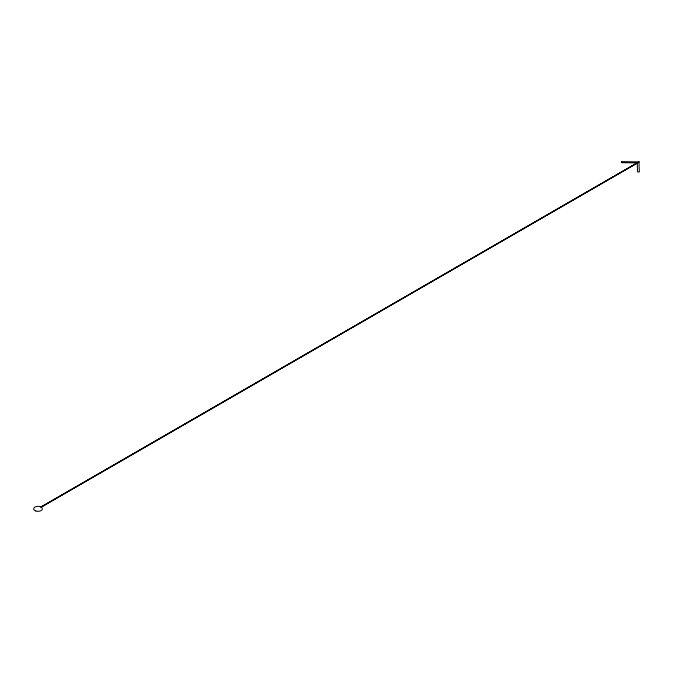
<?xml version="1.0" encoding="UTF-8"?>
<svg xmlns="http://www.w3.org/2000/svg" width="673" height="673" viewBox="0 0 673 673"><rect width="100%" height="100%" fill="white"/><g stroke="black" fill="none" stroke-linecap="round" stroke-linejoin="round"><path stroke-width="1.01" d="M41.028 506.946L639.005 161.991L41.146 507.164M41.028 507.089L639.005 161.848M621.524 161.655L621.482 162.656L637.238 162.866L637.609 171.968L639.35 171.943L638.946 161.882L621.524 161.655M35.829 511.009A4.358 2.515 0 0 0 42.365 508.83A4.358 2.515 0 0 0 35.829 506.651A4.358 2.515 0 0 0 35.829 511.009"/></g></svg>
